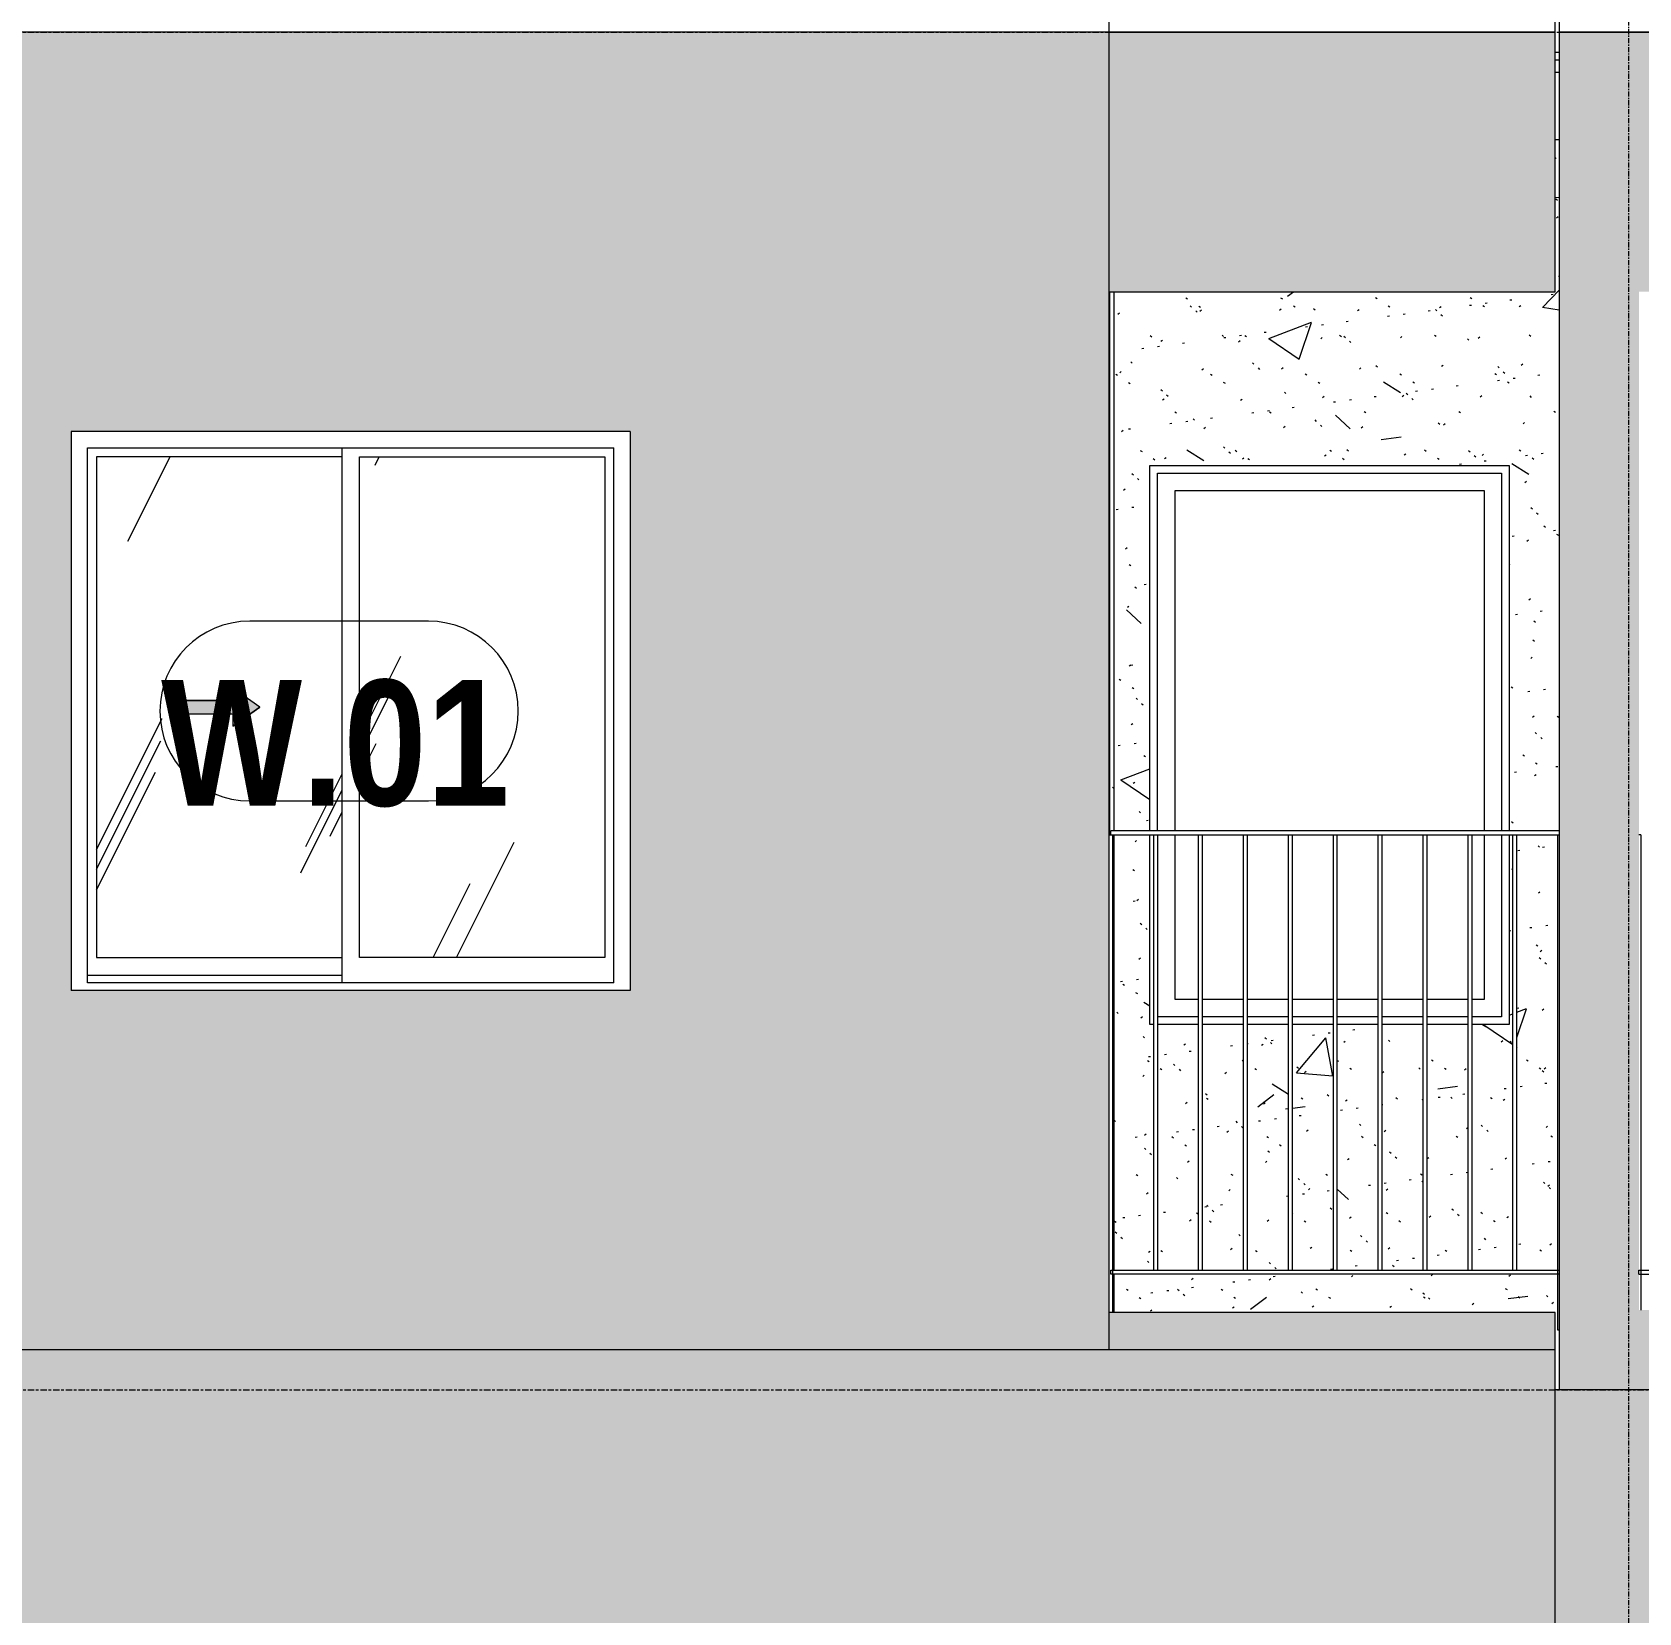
# Model space of a CAD drawing. Header units: millimetres. Extents: x 1240 to 198004, y -7796 to 35300.
# Drawn here: x 65937 to 69962, y 5042 to 9000 of the extents above; entities that cross this region are included whole.
import ezdxf

# ---------------------------------------------------------------- set-up
doc = ezdxf.new("R2010")
doc.units = ezdxf.units.MM
for name, pattern in [('1 NÉT CALL OUT', [6, 3, -3]), ('Centre', [31.75, 6.35, -4.7625, 15.875, -4.7625]), ('Grid Line', [22.225, 12.7, -3.175, 3.175, -3.175])]:
    doc.linetypes.add(name, pattern=pattern)
for name, color, linetype, lineweight in [('0-1', 7, 'Continuous', 5), ('A-DETL-GENF', 92, 'Continuous', 9), ('A-DETL-GENF-2', 92, '1 NÉT CALL OUT', 9), ('A-FLOR', 192, 'Continuous', 9), ('A-FLOR-2', 7, 'Continuous', 9), ('A-FLOR-HRAL', 11, 'Continuous', 9), ('A-FLOR-HRAL-1', 253, 'Continuous', 9), ('A-FLOR-LEVL-2', 51, 'Centre', 9), ('A-GLAZ', 151, 'Continuous', 9), ('A-GLAZ-1', 7, 'Continuous', 9), ('A-GLAZ-3', 7, '1 NÉT CALL OUT', 9), ('A-GLAZ-IDEN', 152, 'Continuous', 9), ('A-WALL', 113, 'Continuous', 9), ('A-WALL-PATT-2', 9, 'Continuous', 9), ('A-WALL-PATT-3', 111, 'Continuous', 5), ('A-WALL-PATT-4', 111, 'Continuous', 9), ('I-WALL', 2, 'Continuous', 9), ('I-WALL-1', 7, 'Continuous', 9), ('S-GRID-1', 1, 'Grid Line', 9)]:
    doc.layers.add(name, color=color, linetype=linetype, lineweight=lineweight)
doc.styles.add('Arial_B_1', font='arialbd.ttf', dxfattribs={"width": 0.85, "height": 315})
pattern_1 = [(37.5, (377.74, 0), (-4.79953, 146.8239), [5.029, -110.795, 5.029, -124.511, -123.825]), (37.5, (377.74, 0), (-4.79953, 146.8239), [-245.364, 5.029, -118.796]), (7.5, (377.74, 0), (134.85743, 215.0472), [5.029, -57.455, 5.029, -99.365, -40.005]), (7.5, (377.74, 0), (134.85743, 215.0472), [-166.878, 5.029, -34.976]), (327.5, (284.02, 0), (237.29776, 0.4316), [5.029, -33.071, 5.029, -132.131, -179.07]), (327.5, (284.02, 0), (237.29776, 0.4316), [-175.26, 5.029, -174.041]), (317.5, (284.02, 0), (229.06706, 66.8792), [5.029, -14.021, 5.029, -84.887, -102.87]), (317.5, (284.02, 0), (229.06706, 66.8792), [-108.966, 5.029, -97.841])]
pattern_2 = [(50, (377.7, 0), (1093.104, -95.634), [114.3, -1257.3]), (355, (377.7, 0), (-211.457, 1146.341), [91.44, -1005.84]), (100.451, (468.8, -8), (881.656, 1050.7), [97.14, -1068.54]), (46.184, (377.7, 304.8), (1626.475, -252.257), [171.45, -1885.95]), (96.636, (513.3, 283.8), (1424.416, 1484.565), [145.71, -1602.81]), (351.184, (377.7, 304.8), (1424.43, 1484.55), [137.16, -1508.76]), (21, (530.1, 228.6), (909.686, -613.591), [114.3, -1257.3]), (326, (530.1, 228.6), (370.812, 1105.129), [91.44, -1005.84]), (71.451, (606, 177.5), (1280.503, 491.528), [97.14, -1068.54]), (37.5, (377.74, 0), (18.5313, 507.3303), [50.292, -943.356, 50.292, -970.788, -1009.65]), (37.5, (377.74, 0), (18.5313, 507.3303), [-2014.728, 50.292, -959.358]), (7.5, (377.74, 0), (400.9178, 601.0836), [50.292, -531.876, 50.292, -920.496, -384.81]), (7.5, (377.74, 0), (400.9178, 601.0836), [-1552.956, 50.292, -334.518]), (327.5, (37.9, 0), (813.5452, -34.3737), [50.292, -330.708, 50.292, -1138.428, -1577.34]), (327.5, (37.9, 0), (813.5452, -34.3737), [-1569.72, 50.292, -1527.048]), (317.5, (-114.5, 0), (888.7755, 152.56), [50.292, -445.008, 50.292, -739.14, -1120.14]), (317.5, (-114.5, 0), (888.7755, 152.56), [-1284.732, 50.292, -1069.848])]
pattern_3 = [(63.435, (2168, 104.33), (-0.0014, 1524.001), [532.463, -2875.304]), (63.435, (644, 104.33), (-0.0014, 1524.001), [532.463, -2875.304]), (63.435, (2897.55, 398.8), (-0.0014, 1524.001), [532.463, -2875.304]), (63.435, (1373.55, 398.8), (-0.0014, 1524.001), [532.463, -2875.304]), (63.435, (2787.1, 294.83), (-0.0014, 1524.001), [532.463, -2875.304]), (63.435, (1263.1, 294.83), (-0.0014, 1524.001), [532.463, -2875.304]), (63.435, (2674.6, 890.1), (-0.0014, 1524.001), [258.802, -3148.965]), (63.435, (1150.6, 890.1), (-0.0014, 1524.001), [258.802, -3148.965]), (63.435, (2600.96, 797.95), (-0.0014, 1524.001), [532.463, -2875.304]), (63.435, (1076.96, 797.95), (-0.0014, 1524.001), [532.463, -2875.304]), (63.435, (2613.95, 864.1), (-0.0014, 1524.001), [532.463, -2875.304]), (63.435, (1089.95, 864.1), (-0.0014, 1524.001), [532.463, -2875.304]), (63.435, (1999.1, 573.94), (-0.0014, 1524.001), [532.463, -2875.304]), (63.435, (475.1, 573.94), (-0.0014, 1524.001), [532.463, -2875.304]), (63.435, (2012.1, 651.9), (-0.0014, 1524.001), [532.463, -2875.304]), (63.435, (488.1, 651.9), (-0.0014, 1524.001), [532.463, -2875.304]), (63.435, (2015.6, 708.1), (-0.0014, 1524.001), [532.463, -2875.304]), (63.435, (491.6, 708.1), (-0.0014, 1524.001), [532.463, -2875.304])]

# ---------------------------------------------------------------- blocks, each defined once
blk = doc.blocks.new('NCV_TKTC_KET CAU_rvt-1-TKCS_MẶT ĐỨNG NỘI KHU 1')
at = {"layer": 'A-FLOR-2'}
for p, q in [((69751.9, 8900), (69761.9, 8900)), ((69761.9, 8730), (69751.9, 8730))]:
    blk.add_line(p, q, dxfattribs=at)
blk = doc.blocks.new('M_Fixed - 900 x 1400-901191-TKCS_MẶT ĐỨNG NỘI KHU 1')
at = {"layer": 'A-GLAZ-1'}
for p, q in [((68756, 7896), (69618, 7896)), ((68756, 7000), (68756, 7896)), ((69618, 7896), (69618, 7000)), ((68800, 7852), (69574, 7852)), ((68800, 7000), (68800, 7852)), ((69574, 7852), (69574, 7000)), ((68800, 6578), (68800, 6990)), ((69574, 6990), (69574, 6578)), ((69618, 6990), (69618, 6534)), ((68859, 6578), (68800, 6578)), ((68971.5, 6578), (68869, 6578)), ((69084, 6578), (68981.5, 6578)), ((69196.5, 6578), (69094, 6578)), ((69309, 6578), (69206.5, 6578)), ((69421.5, 6578), (69319, 6578)), ((69534, 6578), (69431.5, 6578)), ((69574, 6578), (69544, 6578)), ((68859, 6534), (68756.5, 6534)), ((68971.5, 6534), (68869, 6534)), ((69084, 6534), (68981.5, 6534)), ((69196.5, 6534), (69094, 6534)), ((69309, 6534), (69206.5, 6534)), ((69421.5, 6534), (69319, 6534)), ((69534, 6534), (69431.5, 6534)), ((69618, 6534), (69544, 6534))]:
    blk.add_line(p, q, dxfattribs=at)
blk = doc.blocks.new('Railing - 10mm-901206-TKCS_MẶT ĐỨNG NỘI KHU 1')
at = {"layer": 'A-FLOR-HRAL-1'}
for p, q in [((68746.5, 5900), (68746.5, 6990)), ((68756.5, 5900), (68756.5, 6990))]:
    blk.add_line(p, q, dxfattribs=at)
blk = doc.blocks.new('Railing - 50 x 10mm-901205-TKCS_MẶT ĐỨNG NỘI KHU 1')
at = {"layer": 'A-FLOR-HRAL-1'}
for p in [(68634.9, 6990), (68644, 5794)]:
    blk.add_line(p, (68644, 6990), dxfattribs=at)
blk = doc.blocks.new('Railing - 50 x 10mm-V10-TKCS_MẶT ĐỨNG NỘI KHU 1')
at = {"layer": 'A-FLOR-HRAL-1'}
for p, q in [((69759, 6990), (69761.9, 6990)), ((69759, 5750), (69759, 6990)), ((69761.9, 5750), (69759, 5750))]:
    blk.add_line(p, q, dxfattribs=at)
blk = doc.blocks.new('Railing - Railing-883273-TKCS_MẶT ĐỨNG NỘI KHU 1')
at = {"layer": 'A-FLOR-HRAL-1'}
for p, q in [((68639, 5890), (68639, 5900)), ((68639, 5900), (69761.9, 5900)), ((69761.9, 5890), (68639, 5890))]:
    blk.add_line(p, q, dxfattribs=at)
for name, p in [('Railing - 50 x 10mm-901205-TKCS_MẶT ĐỨNG NỘI KHU 1', (0, 0)), ('Railing - 10mm-901206-TKCS_MẶT ĐỨNG NỘI KHU 1', (0, 0)), ('Railing - 10mm-901206-TKCS_MẶT ĐỨNG NỘI KHU 1', (112.5, 0)), ('Railing - 10mm-901206-TKCS_MẶT ĐỨNG NỘI KHU 1', (225, 0)), ('Railing - 10mm-901206-TKCS_MẶT ĐỨNG NỘI KHU 1', (337.5, 0)), ('Railing - 10mm-901206-TKCS_MẶT ĐỨNG NỘI KHU 1', (450, 0)), ('Railing - 10mm-901206-TKCS_MẶT ĐỨNG NỘI KHU 1', (562.5, 0)), ('Railing - 10mm-901206-TKCS_MẶT ĐỨNG NỘI KHU 1', (675, 0)), ('Railing - 10mm-901206-TKCS_MẶT ĐỨNG NỘI KHU 1', (787.5, 0)), ('Railing - 10mm-901206-TKCS_MẶT ĐỨNG NỘI KHU 1', (900, 0)), ('Railing - 50 x 10mm-V10-TKCS_MẶT ĐỨNG NỘI KHU 1', (0, 0))]:
    blk.add_blockref(name, p)
blk = doc.blocks.new('Top Rail Type - Top Rail_Internal_-883274-TKCS_MẶT ĐỨNG NỘI KHU 1')
at = {"layer": 'A-FLOR-HRAL-1'}
for p, q in [((68639, 6990), (68639, 7000)), ((69761.9, 7000), (68639, 7000)), ((68639, 6990), (69761.9, 6990))]:
    blk.add_line(p, q, dxfattribs=at)
blk = doc.blocks.new('NCV_TKTC_TANG 2_rvt-1-TKCS_MẶT ĐỨNG NỘI KHU 1')
at = {"layer": 'A-WALL-PATT-2'}
h = blk.add_hatch(dxfattribs=at)
h.set_pattern_fill('FP_5', color=256, style=0, pattern_type=2)
h.set_pattern_definition(pattern_2)
h.paths.add_polyline_path([(69751.9, 5600), (69761.9, 5600), (69761.9, 5750), (69759, 5750), (69759, 5890), (68646.9, 5890), (68646.9, 5794), (69751.9, 5794), (69751.9, 5616.4)])
h.paths.add_polyline_path([(68981.5, 5900), (69084, 5900), (69084, 6515), (68981.5, 6515), (68981.5, 6255.8)])
h.paths.add_polyline_path([(69758, 5900), (69759, 5900), (69759, 6990), (69656.5, 6990), (69656.5, 5900), (69751.9, 5900)])
h.paths.add_polyline_path([(68646.9, 5900), (68746.5, 5900), (68746.5, 6515), (68737, 6515), (68737, 6990), (68646.9, 6990), (68646.9, 6255.8)])
h.paths.add_polyline_path([(68756.5, 5900), (68859, 5900), (68859, 6515), (68756.5, 6515), (68756.5, 6255.8)])
h.paths.add_polyline_path([(68869, 5900), (68971.5, 5900), (68971.5, 6515), (68869, 6515), (68869, 6255.8)])
h.paths.add_polyline_path([(69431.6, 5900), (69534, 5900), (69534, 6515), (69431.5, 6515), (69431.5, 5900)])
h.paths.add_polyline_path([(69544, 5900), (69646.5, 5900), (69646.5, 6990), (69637, 6990), (69637, 6515), (69544, 6515), (69544, 6255.8)])
h.paths.add_polyline_path([(69421.5, 5900), (69421.5, 6515), (69319, 6515), (69319, 5900)])
h.paths.add_polyline_path([(69309, 5900), (69309, 6515), (69206.5, 6515), (69206.5, 5900)])
h.paths.add_polyline_path([(69196.5, 5900), (69196.5, 6515), (69094, 6515), (69094, 5900)])
h.paths.add_polyline_path([(68636.9, 6990), (68636.9, 8350), (68634.9, 8350), (68634.9, 6990)])
h.paths.add_polyline_path([(69663.4, 7000), (69761.9, 7000), (69761.9, 8730), (69751.9, 8730), (69751.9, 8350), (68646.9, 8350), (68646.9, 7000), (68737, 7000), (68737, 7915), (69637, 7915), (69637, 7000)])
h = blk.add_hatch(dxfattribs=at)
h.set_pattern_fill('FP_4', color=256, style=0, pattern_type=2)
h.set_pattern_definition(pattern_1)
h.paths.add_polyline_path([(69751.9, 5600), (69761.9, 5600), (69761.9, 5750), (69759, 5750), (69759, 5890), (68646.9, 5890), (68646.9, 5794), (69751.9, 5794), (69751.9, 5616.4)])
h.paths.add_polyline_path([(68981.5, 5900), (69084, 5900), (69084, 6515), (68981.5, 6515), (68981.5, 6255.8)])
h.paths.add_polyline_path([(69758, 5900), (69759, 5900), (69759, 6990), (69656.5, 6990), (69656.5, 5900), (69751.9, 5900)])
h.paths.add_polyline_path([(68646.9, 5900), (68746.5, 5900), (68746.5, 6515), (68737, 6515), (68737, 6990), (68646.9, 6990), (68646.9, 6255.8)])
h.paths.add_polyline_path([(68756.5, 5900), (68859, 5900), (68859, 6515), (68756.5, 6515), (68756.5, 6255.8)])
h.paths.add_polyline_path([(68869, 5900), (68971.5, 5900), (68971.5, 6515), (68869, 6515), (68869, 6255.8)])
h.paths.add_polyline_path([(69431.6, 5900), (69534, 5900), (69534, 6515), (69431.5, 6515), (69431.5, 5900)])
h.paths.add_polyline_path([(69544, 5900), (69646.5, 5900), (69646.5, 6990), (69637, 6990), (69637, 6515), (69544, 6515), (69544, 6255.8)])
h.paths.add_polyline_path([(69421.5, 5900), (69421.5, 6515), (69319, 6515), (69319, 5900)])
h.paths.add_polyline_path([(69309, 5900), (69309, 6515), (69206.5, 6515), (69206.5, 5900)])
h.paths.add_polyline_path([(69196.5, 5900), (69196.5, 6515), (69094, 6515), (69094, 5900)])
h.paths.add_polyline_path([(68636.9, 6990), (68636.9, 8350), (68634.9, 8350), (68634.9, 6990)])
h.paths.add_polyline_path([(69663.4, 7000), (69761.9, 7000), (69761.9, 8730), (69751.9, 8730), (69751.9, 8350), (68646.9, 8350), (68646.9, 7000), (68737, 7000), (68737, 7915), (69637, 7915), (69637, 7000)])
h = blk.add_hatch(dxfattribs=at)
h.set_pattern_fill('FP_4', color=256, style=0, pattern_type=2)
h.set_pattern_definition(pattern_1)
h.paths.add_polyline_path([(68644, 5794), (68646.9, 5794), (68646.5, 5890), (68644, 5890)])
h.paths.add_polyline_path([(68644, 5900), (68646.9, 5900), (68646.9, 6990), (68644, 6990), (68644, 6255.8)])
h.paths.add_polyline_path([(68636.9, 6990), (68639, 6990), (68639, 7000), (68646.9, 7000), (68646.9, 8350), (68636.9, 8350), (68636.9, 7513.3)])
at = {"layer": 'I-WALL-1'}
for p, q in [((68636.9, 6990), (68636.9, 8350)), ((68646.9, 8350), (68646.9, 7000)), ((68737, 7000), (68737, 7915)), ((68737, 7915), (69637, 7915)), ((69637, 7915), (69637, 7000)), ((68646.9, 6990), (68646.9, 5900)), ((68737, 6515), (68737, 6990)), ((69637, 6990), (69637, 6515)), ((68746.5, 6515), (68737, 6515)), ((68859, 6515), (68756.5, 6515)), ((68971.5, 6515), (68869, 6515)), ((69084, 6515), (68981.5, 6515)), ((69196.5, 6515), (69094, 6515)), ((69309, 6515), (69206.5, 6515)), ((69421.5, 6515), (69319, 6515)), ((69534, 6515), (69431.5, 6515)), ((69637, 6515), (69544, 6515)), ((68646.9, 5890), (68646.9, 5794))]:
    blk.add_line(p, q, dxfattribs=at)
at = {"layer": 'A-FLOR-HRAL'}
for name in ['Railing - Railing-883273-TKCS_MẶT ĐỨNG NỘI KHU 1', 'Top Rail Type - Top Rail_Internal_-883274-TKCS_MẶT ĐỨNG NỘI KHU 1']:
    blk.add_blockref(name, (0, 0), dxfattribs=at)
at = {"layer": 'A-GLAZ'}
blk.add_blockref('M_Fixed - 900 x 1400-901191-TKCS_MẶT ĐỨNG NỘI KHU 1', (0, 0), dxfattribs=at)
blk = doc.blocks.new('NCV_TKTC_TANG 3 - 4_rvt-2-TKCS_MẶT ĐỨNG NỘI KHU 1')
at = {"layer": 'A-WALL-PATT-2'}
h = blk.add_hatch(dxfattribs=at)
h.set_pattern_fill('FP_5', color=256, style=0, pattern_type=2)
h.set_pattern_definition(pattern_2)
h.paths.add_polyline_path([(69751.9, 8950), (69761.9, 8950), (69761.9, 9150), (69759, 9150), (69759, 9290), (68646.9, 9290), (68646.9, 9194), (69751.9, 9194), (69751.9, 8990)])
h.paths.add_polyline_path([(69431.6, 9300), (69534, 9300), (69534, 9915), (69431.5, 9915), (69431.5, 9300)])
h.paths.add_polyline_path([(69309, 9300), (69309, 9915), (69206.5, 9915), (69206.5, 9300)])
h.paths.add_polyline_path([(68994.8, 9300), (69084, 9300), (69084, 9915), (68981.5, 9915), (68981.5, 9300)])
h.paths.add_polyline_path([(69421.5, 9300), (69421.5, 9915), (69319, 9915), (69319, 9300)])
h.paths.add_polyline_path([(69656.5, 9300), (69759, 9300), (69759, 10390), (69656.5, 10390), (69656.5, 9815.8)])
h.paths.add_polyline_path([(68971.5, 9300), (68971.5, 9915), (68869, 9915), (68869, 9300)])
h.paths.add_polyline_path([(69094, 9300), (69196.5, 9300), (69196.5, 9915), (69094, 9915), (69094, 9598.9)])
h.paths.add_polyline_path([(69646.5, 9300), (69646.5, 10390), (69637, 10390), (69637, 9915), (69544, 9915), (69544, 9300)])
h.paths.add_polyline_path([(68859, 9300), (68859, 9915), (68756.5, 9915), (68756.5, 9300)])
h.paths.add_polyline_path([(68746.5, 9300), (68746.5, 9915), (68737, 9915), (68737, 10390), (68646.9, 10390), (68646.9, 9300)])
h.paths.add_polyline_path([(68634.9, 10390), (68636.9, 10390), (68636.9, 11750), (68634.9, 11750), (68634.9, 11285.9)])
h.paths.add_polyline_path([(68737, 10400), (68737, 11315), (69637, 11315), (69637, 10400), (69761.9, 10400), (69761.9, 12130), (69751.9, 12130), (69751.9, 11750), (68646.9, 11750), (68646.9, 10400)])
h = blk.add_hatch(dxfattribs=at)
h.set_pattern_fill('FP_4', color=256, style=0, pattern_type=2)
h.set_pattern_definition(pattern_1)
h.paths.add_polyline_path([(69751.9, 8950), (69761.9, 8950), (69761.9, 9150), (69759, 9150), (69759, 9290), (68646.9, 9290), (68646.9, 9194), (69751.9, 9194), (69751.9, 8990)])
h.paths.add_polyline_path([(69431.6, 9300), (69534, 9300), (69534, 9915), (69431.5, 9915), (69431.5, 9300)])
h.paths.add_polyline_path([(69309, 9300), (69309, 9915), (69206.5, 9915), (69206.5, 9300)])
h.paths.add_polyline_path([(68994.8, 9300), (69084, 9300), (69084, 9915), (68981.5, 9915), (68981.5, 9300)])
h.paths.add_polyline_path([(69421.5, 9300), (69421.5, 9915), (69319, 9915), (69319, 9300)])
h.paths.add_polyline_path([(69656.5, 9300), (69759, 9300), (69759, 10390), (69656.5, 10390), (69656.5, 9815.8)])
h.paths.add_polyline_path([(68971.5, 9300), (68971.5, 9915), (68869, 9915), (68869, 9300)])
h.paths.add_polyline_path([(69094, 9300), (69196.5, 9300), (69196.5, 9915), (69094, 9915), (69094, 9598.9)])
h.paths.add_polyline_path([(69646.5, 9300), (69646.5, 10390), (69637, 10390), (69637, 9915), (69544, 9915), (69544, 9300)])
h.paths.add_polyline_path([(68859, 9300), (68859, 9915), (68756.5, 9915), (68756.5, 9300)])
h.paths.add_polyline_path([(68746.5, 9300), (68746.5, 9915), (68737, 9915), (68737, 10390), (68646.9, 10390), (68646.9, 9300)])
h.paths.add_polyline_path([(68634.9, 10390), (68636.9, 10390), (68636.9, 11750), (68634.9, 11750), (68634.9, 11285.9)])
h.paths.add_polyline_path([(68737, 10400), (68737, 11315), (69637, 11315), (69637, 10400), (69761.9, 10400), (69761.9, 12130), (69751.9, 12130), (69751.9, 11750), (68646.9, 11750), (68646.9, 10400)])
at = {"layer": 'I-WALL-1'}
blk.add_line((69751.9, 8950), (69761.9, 8950), dxfattribs=at)
blk = doc.blocks.new('1_FAMILY RVT - W01-WxH 1400x1400xmm-V28-TKCS_MẶT ĐỨNG NỘI KHU 1')
at = {"layer": 'A-DETL-GENF-2'}
blk.add_hatch(color=256, dxfattribs=at).paths.add_polyline_path([(66439.8, 7262.1), (66507.5, 7309.5), (66439.8, 7357), (66439.8, 7326.5), (66304.3, 7326.5), (66304.3, 7292.6), (66439.8, 7292.6)])
at = {"layer": 'A-GLAZ'}
h = blk.add_hatch(dxfattribs=at)
h.set_pattern_fill('FP_2', color=256, style=0, pattern_type=2)
h.set_pattern_definition(pattern_3)
h.paths.add_polyline_path([(66713.1, 6682.5), (66713.1, 7936.5), (66098.8, 7936.5), (66098.8, 6682.5)])
h.paths.add_polyline_path([(66439.8, 7262.1), (66439.8, 7292.6), (66304.3, 7292.6), (66304.3, 7326.5), (66439.8, 7326.5), (66439.8, 7357), (66507.5, 7309.5), (66483.4, 7292.6)])
h = blk.add_hatch(dxfattribs=at)
h.set_pattern_fill('FP_2', color=256, style=0, pattern_type=2)
h.set_pattern_definition(pattern_3)
h.paths.add_polyline_path([(67371.8, 6682.5), (67371.8, 7936.5), (66757.5, 7936.5), (66757.5, 6682.5), (67080.1, 6682.5)])
at = {"layer": 'A-DETL-GENF'}
for p, q in [((66304.3, 7326.5), (66304.3, 7292.6)), ((66304.3, 7326.5), (66439.8, 7326.5)), ((66439.8, 7326.5), (66304.3, 7326.5)), ((66304.3, 7326.5), (66304.3, 7292.6)), ((66439.8, 7357), (66439.8, 7326.5)), ((66507.5, 7309.5), (66439.8, 7357)), ((66507.5, 7309.5), (66439.8, 7357)), ((66439.8, 7357), (66439.8, 7326.5)), ((66304.3, 7292.6), (66439.8, 7292.6)), ((66304.3, 7292.6), (66439.8, 7292.6)), ((66507.5, 7309.5), (66439.8, 7262.1)), ((66439.8, 7262.1), (66507.5, 7309.5)), ((66439.8, 7292.6), (66439.8, 7262.1)), ((66439.8, 7292.6), (66439.8, 7262.1))]:
    blk.add_line(p, q, dxfattribs=at)
at = {"layer": 'A-GLAZ'}
for p, q in [((67435.3, 8000), (66035.3, 8000)), ((66035.3, 8000), (66035.3, 6600)), ((67435.3, 8000), (67435.3, 6600)), ((66076.2, 7959.1), (67394.4, 7959.1)), ((66076.2, 6619), (66076.2, 7959.1)), ((66098.8, 7936.5), (66098.8, 6682.5)), ((66713.1, 7936.5), (66098.8, 7936.5)), ((66713.1, 7959.1), (66713.1, 6619)), ((66757.5, 6682.5), (66757.5, 7936.5)), ((66757.5, 7936.5), (67371.8, 7936.5)), ((67371.8, 7936.5), (67371.8, 6682.5)), ((67394.4, 6619), (67394.4, 7959.1)), ((66098.8, 6682.5), (66713.1, 6682.5)), ((67371.8, 6682.5), (66757.5, 6682.5)), ((66713.1, 6638.1), (66076.2, 6638.1)), ((66713.1, 6638.1), (66076.2, 6638.1)), ((67394.4, 6619), (66076.2, 6619)), ((67435.3, 6600), (66035.3, 6600))]:
    blk.add_line(p, q, dxfattribs=at)
blk = doc.blocks.new('Railing - 10mm-1251313-TKCS_MẶT ĐỨNG NỘI KHU 1')
at = {"layer": 'A-FLOR-HRAL'}
for p, q in [((61811, 5900), (61811, 6990)), ((61821, 6990), (61821, 5900))]:
    blk.add_line(p, q, dxfattribs=at)
blk = doc.blocks.new('Railing - 50 x 10mm-1251315-TKCS_MẶT ĐỨNG NỘI KHU 1')
at = {"layer": 'A-FLOR-HRAL'}
for p, q in [((62758.1, 6990), (62748.1, 6990)), ((62748.1, 5800), (62748.1, 6990)), ((62758.1, 6990), (62758.1, 5800))]:
    blk.add_line(p, q, dxfattribs=at)
blk = doc.blocks.new('Railing - 50 x 10mm-V74-TKCS_MẶT ĐỨNG NỘI KHU 1')
at = {"layer": 'A-FLOR-HRAL'}
for q in [(69961.8, 3590), (69966.9, 2400)]:
    blk.add_line((69966.9, 3590), q, dxfattribs=at)
blk = doc.blocks.new('Railing - 50 x 10mm-V166-TKCS_MẶT ĐỨNG NỘI KHU 1')
at = {"layer": 'A-FLOR-HRAL'}
for p in [(73036.9, 6990), (73031.9, 5799.7)]:
    blk.add_line(p, (73031.9, 6990), dxfattribs=at)
blk = doc.blocks.new('Railing - Railing-3240922-TKCS_MẶT ĐỨNG NỘI KHU 1')
at = {"layer": 'A-FLOR-HRAL'}
for p, q in [((69961.9, 5890), (69961.9, 5900)), ((69961.9, 5900), (73036.9, 5900)), ((69961.9, 5890), (73036.9, 5890))]:
    blk.add_line(p, q, dxfattribs=at)
for name, p in [('Railing - 50 x 10mm-V74-TKCS_MẶT ĐỨNG NỘI KHU 1', (0, 3400)), ('Railing - 10mm-1251313-TKCS_MẶT ĐỨNG NỘI KHU 1', (8248.4, 0)), ('Railing - 10mm-1251313-TKCS_MẶT ĐỨNG NỘI KHU 1', (8350.9, 0)), ('Railing - 10mm-1251313-TKCS_MẶT ĐỨNG NỘI KHU 1', (8453.4, 0)), ('Railing - 10mm-1251313-TKCS_MẶT ĐỨNG NỘI KHU 1', (8555.9, 0)), ('Railing - 10mm-1251313-TKCS_MẶT ĐỨNG NỘI KHU 1', (8658.4, 0)), ('Railing - 10mm-1251313-TKCS_MẶT ĐỨNG NỘI KHU 1', (8760.9, 0)), ('Railing - 10mm-1251313-TKCS_MẶT ĐỨNG NỘI KHU 1', (8863.4, 0)), ('Railing - 10mm-1251313-TKCS_MẶT ĐỨNG NỘI KHU 1', (8965.9, 0)), ('Railing - 10mm-1251313-TKCS_MẶT ĐỨNG NỘI KHU 1', (9068.4, 0)), ('Railing - 50 x 10mm-1251315-TKCS_MẶT ĐỨNG NỘI KHU 1', (8233.9, 0)), ('Railing - 10mm-1251313-TKCS_MẶT ĐỨNG NỘI KHU 1', (9273.4, 0)), ('Railing - 10mm-1251313-TKCS_MẶT ĐỨNG NỘI KHU 1', (9375.9, 0)), ('Railing - 10mm-1251313-TKCS_MẶT ĐỨNG NỘI KHU 1', (9478.4, 0)), ('Railing - 10mm-1251313-TKCS_MẶT ĐỨNG NỘI KHU 1', (9580.9, 0)), ('Railing - 10mm-1251313-TKCS_MẶT ĐỨNG NỘI KHU 1', (9683.4, 0)), ('Railing - 10mm-1251313-TKCS_MẶT ĐỨNG NỘI KHU 1', (9785.9, 0)), ('Railing - 10mm-1251313-TKCS_MẶT ĐỨNG NỘI KHU 1', (9888.4, 0)), ('Railing - 10mm-1251313-TKCS_MẶT ĐỨNG NỘI KHU 1', (9990.9, 0)), ('Railing - 10mm-1251313-TKCS_MẶT ĐỨNG NỘI KHU 1', (10093.4, 0)), ('Railing - 50 x 10mm-1251315-TKCS_MẶT ĐỨNG NỘI KHU 1', (9258.8, 0)), ('Railing - 10mm-1251313-TKCS_MẶT ĐỨNG NỘI KHU 1', (10298.4, 0)), ('Railing - 10mm-1251313-TKCS_MẶT ĐỨNG NỘI KHU 1', (10400.9, 0)), ('Railing - 10mm-1251313-TKCS_MẶT ĐỨNG NỘI KHU 1', (10503.3, 0)), ('Railing - 10mm-1251313-TKCS_MẶT ĐỨNG NỘI KHU 1', (10605.8, 0)), ('Railing - 10mm-1251313-TKCS_MẶT ĐỨNG NỘI KHU 1', (10708.3, 0)), ('Railing - 10mm-1251313-TKCS_MẶT ĐỨNG NỘI KHU 1', (10810.8, 0)), ('Railing - 10mm-1251313-TKCS_MẶT ĐỨNG NỘI KHU 1', (10913.3, 0)), ('Railing - 10mm-1251313-TKCS_MẶT ĐỨNG NỘI KHU 1', (11015.8, 0)), ('Railing - 10mm-1251313-TKCS_MẶT ĐỨNG NỘI KHU 1', (11118.3, 0)), ('Railing - 50 x 10mm-V166-TKCS_MẶT ĐỨNG NỘI KHU 1', (0, 0))]:
    blk.add_blockref(name, p)
blk = doc.blocks.new('SSA-WINDOW TAG - 10-2062020-TKCS_MẶT ĐỨNG NỘI KHU 1')
at = {"layer": 'A-GLAZ-IDEN'}
for p, q in [((22610.6, 7667.3), (22163, 7667.3)), ((22163, 7217.3), (22610.6, 7217.3))]:
    blk.add_line(p, q, dxfattribs=at)
for centre, start, end in [((22163, 7442.3), 90, 270), ((22610.6, 7442.3), 270, 90)]:
    blk.add_arc(centre, 225, start, end, dxfattribs=at)

msp = doc.modelspace()

# ---------------------------------------------------------------- hatches: boundary and pattern name
at = {"layer": 'A-WALL-PATT-3'}
h = msp.add_hatch(color=256, dxfattribs=at)
h.paths.add_polyline_path([(69761.9, 5600), (73386.9, 5600), (73386.9, 9000), (69761.9, 9000), (69761.9, 6255.8)])
h.paths.add_polyline_path([(72246.8, 5800), (69961.8, 5800), (69961.8, 8350), (73036.9, 8350), (73036.9, 5800)])
msp.add_hatch(color=256, dxfattribs=at).paths.add_polyline_path([(68371.7, 4950), (69751.9, 4950), (69751.9, 5700), (65045.3, 5700), (65045.3, 4950), (67080.1, 4950)])
h = msp.add_hatch(color=256, dxfattribs=at)
h.paths.add_polyline_path([(69761.9, 2200), (69761.9, 3290), (69751.9, 3290), (69751.9, 2200)])
h.paths.add_polyline_path([(69751.9, 3300), (69761.9, 3300), (69761.9, 4690), (69751.9, 4690), (69751.9, 3740.7)])
h.paths.add_polyline_path([(69761.9, 4700), (69761.9, 5600), (69751.9, 5600), (69751.9, 4700)])
h = msp.add_hatch(color=256, dxfattribs=at)
h.paths.add_polyline_path([(69761.9, 2200), (71326.3, 2200), (71326.3, 2394.2), (71316.3, 2400), (69961.8, 2400), (69961.8, 3290), (69761.9, 3290), (69761.9, 2483.2)])
h.paths.add_polyline_path([(72892.6, 2200), (73391.9, 2200), (73391.9, 3190.5), (73035.3, 3154.8), (73035.3, 2400), (71556.3, 2400), (71546.3, 2394.2), (71546.3, 2200), (72246.8, 2200)])
h.paths.add_polyline_path([(73035.3, 3265.4), (73281.3, 3290), (73035.3, 3290), (73035.3, 3282)])
h.paths.add_polyline_path([(69961.8, 3300), (69961.8, 4690), (69761.9, 4690), (69761.9, 3300)])
h.paths.add_polyline_path([(73035.3, 3300), (73391.9, 3301.1), (73391.9, 4690), (73035.3, 4690), (73035.3, 3306.9)])
h.paths.add_polyline_path([(73391.9, 4700), (73391.9, 5600), (69761.9, 5600), (69761.9, 4700), (69961.8, 4700), (69961.8, 4950), (73035.3, 4950), (73035.3, 4700)])
at = {"layer": 'A-WALL-PATT-4'}
h = msp.add_hatch(color=256, dxfattribs=at)
h.paths.add_polyline_path([(67080.1, 5700), (68634.9, 5700), (68634.9, 9000), (65045.3, 9000), (65045.3, 5700), (65788.4, 5700)])
h.paths.add_polyline_path([(66035.3, 6600), (66035.3, 8000), (67435.3, 8000), (67435.3, 6600), (66076.2, 6600)])
for points in [[(69751.9, 8350), (69751.9, 9000), (68634.9, 9000), (68634.9, 8350), (69663.4, 8350)], [(68634.9, 5700), (69751.9, 5700), (69751.9, 5794), (68634.9, 5794)]]:
    msp.add_hatch(color=256, dxfattribs=at).paths.add_polyline_path(points)

# ---------------------------------------------------------------- linework, layer by layer
at = {"layer": 'A-FLOR'}
msp.add_line((69761.9, 8930), (69751.9, 8930), dxfattribs=at)
at = {"layer": 'A-FLOR-LEVL-2'}
for p, q in [((1240.2, 9000), (91585, 9000)), ((1240.2, 5600), (91585, 5600))]:
    msp.add_line(p, q, dxfattribs=at)
at = {"layer": 'A-WALL'}
for p, q in [((69761.9, 15800), (69761.9, 9000)), ((68634.9, 5700), (68634.9, 11750)), ((68634.9, 9000), (61501.9, 9000)), ((69761.9, 9000), (76546.9, 9000)), ((73386.9, 9000), (69761.9, 9000)), ((69761.9, 9000), (69761.9, 5600)), ((69751.9, 5700), (65045.3, 5700)), ((69751.9, 4700), (69751.9, 5700)), ((78236.9, 5600), (69751.9, 5600))]:
    msp.add_line(p, q, dxfattribs=at)
at = {"layer": 'I-WALL'}
for p, q in [((69751.9, 9000), (69751.9, 9194)), ((68634.9, 9000), (69751.9, 9000)), ((69751.9, 9000), (68634.9, 9000)), ((69751.9, 8350), (69751.9, 9000)), ((68634.9, 8350), (69751.9, 8350)), ((69751.9, 5794), (68634.9, 5794)), ((69751.9, 5700), (69751.9, 5794))]:
    msp.add_line(p, q, dxfattribs=at)
at = {"layer": 'S-GRID-1'}
msp.add_line((69936.9, -2695.9), (69936.9, 30542.5), dxfattribs=at)

# ---------------------------------------------------------------- block references
at = {"layer": '0-1'}
for name in ['NCV_TKTC_KET CAU_rvt-1-TKCS_MẶT ĐỨNG NỘI KHU 1', 'NCV_TKTC_TANG 3 - 4_rvt-2-TKCS_MẶT ĐỨNG NỘI KHU 1', 'NCV_TKTC_TANG 2_rvt-1-TKCS_MẶT ĐỨNG NỘI KHU 1']:
    msp.add_blockref(name, (0, 0), dxfattribs=at)
at = {"layer": 'A-FLOR-HRAL'}
msp.add_blockref('Railing - Railing-3240922-TKCS_MẶT ĐỨNG NỘI KHU 1', (0, 0), dxfattribs=at)
at = {"layer": 'A-GLAZ-3'}
msp.add_blockref('1_FAMILY RVT - W01-WxH 1400x1400xmm-V28-TKCS_MẶT ĐỨNG NỘI KHU 1', (0, 0), dxfattribs=at)
at = {"layer": 'A-GLAZ-IDEN'}
msp.add_blockref('SSA-WINDOW TAG - 10-2062020-TKCS_MẶT ĐỨNG NỘI KHU 1', (44319.2, -142.3), dxfattribs=at)

# ---------------------------------------------------------------- texts
at = {"layer": 'A-GLAZ-IDEN', "insert": (66696.7, 7218.1), "char_height": 315, "width": 902.7, "attachment_point": 5, "line_spacing_factor": 0.936439, "style": 'Arial_B_1'}
msp.add_mtext('\\pt6.3756,12.7512,19.12365,25.49925,31.87485,38.25045,44.62605,50.9985,57.3741,63.7497,70.1253,76.5009,82.8765,89.24895,95.62455,102.00015,108.37575,114.75135,121.1238,127.4994,133.875,140.2506,146.6262,152.99865,159.37425,165.74985,172.12545,178.50105,184.8735,191.2491,197.6247,204.0003;W.01', dxfattribs=at)

doc.saveas('drawing.dxf')
